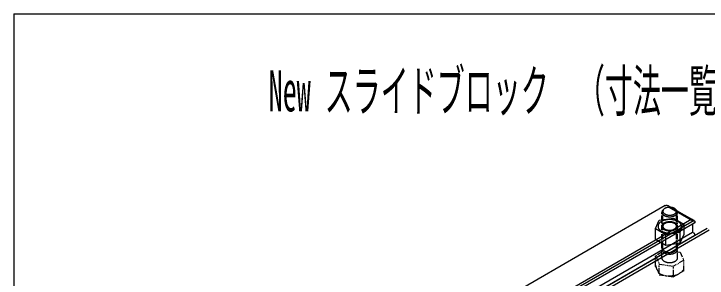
# Model space of a CAD drawing. Units: millimetres, scale not verified. Extents: x -501 to 501, y -715 to 715.
# Drawn here: x -501 to 153, y 466 to 715 of the extents above; entities that cross this region are included whole.
import ezdxf
from ezdxf.enums import TextEntityAlignment as Align

# ---------------------------------------------------------------- set-up
doc = ezdxf.new("R2010")
doc.units = ezdxf.units.MM
doc.linetypes.add('DOUBLE_CHAIN1', pattern=[8.8, 5, -1, 0.6, -0.6, 0.6, -1])
doc.layers.add('0-0', color=7, linetype='Continuous')
doc.styles.add('ＭＳ ゴシック', font='')
doc.styles.get('ＭＳ ゴシック').set_extended_font_data('MS Gothic')

msp = doc.modelspace()

# ---------------------------------------------------------------- linework, layer by layer
at = {"layer": '0-0'}
for p, q in [((-501.25, 714.915), (-501.25, -714.915)), ((113.775, 534.017), (-232.231, 334.25)), ((117.275, 532.563), (140.048, 519.414)), ((138.749, 521.164), (-207.048, 321.518)), ((140.914, 519.914), (-205.966, 319.643)), ((141.553, 517.799), (-205.327, 317.527)), ((137.017, 521.164), (136.593, 519.92)), ((140.914, 519.914), (138.749, 521.164)), ((141.7, 518.883), (141.28, 519.61)), ((153.274, 512.484), (-193.136, 312.484)), ((155.204, 510.664), (-191.423, 310.539)), ((139.615, 516.68), (139.615, 508.664)), ((139.615, 508.664), (-206.795, 308.664)), ((141.598, 505.907), (-204.985, 305.807)), ((138.316, 504.012), (138.316, 503.767)), ((140.914, 507.914), (139.615, 508.664))]:
    msp.add_line(p, q, dxfattribs=at)
at = {"layer": '0-0', "color": 3, "linetype": 'DOUBLE_CHAIN1'}
for p, q in [((110.592, 484.576), (110.592, 527.811)), ((111.458, 493.081), (111.458, 528.67)), ((124.417, 493.952), (124.417, 528.891)), ((125.283, 484.448), (125.283, 527.682)), ((110.614, 490.02), (104.547, 486.518)), ((104.547, 476.518), (104.547, 486.518)), ((114.347, 487.176), (114.374, 487.172)), ((125.182, 490.5), (127.734, 490.105)), ((127.734, 490.105), (131.321, 482.376)), ((108.134, 470.126), (108.134, 478.789)), ((131.321, 482.376), (121.521, 476.718)), ((131.321, 472.376), (131.321, 482.376)), ((121.521, 468.055), (121.521, 476.718)), ((131.321, 472.376), (121.521, 466.718))]:
    msp.add_line(p, q, dxfattribs=at)
at = {"layer": '0-0', "color": 3}
for p, q in [((104.547, 512.376), (108.134, 520.105)), ((108.134, 520.105), (121.521, 522.176)), ((121.521, 522.176), (131.321, 516.518)), ((104.547, 512.376), (114.347, 506.718)), ((104.547, 502.376), (104.547, 512.376)), ((131.321, 516.518), (131.321, 506.518)), ((114.347, 496.718), (114.347, 506.718)), ((127.734, 498.789), (127.734, 508.789))]:
    msp.add_line(p, q, dxfattribs=at)
at = {"layer": '0-0'}
for points in [[(-501.25, 714.915), (501.25, 714.915), (501.25, -714.915)], [(113.632, 533.943), (113.798, 534.029), (114.005, 534.113), (114.221, 534.18), (114.445, 534.229), (114.677, 534.259), (114.916, 534.271), (115.162, 534.264), (115.413, 534.239), (115.67, 534.196), (115.93, 534.135), (116.195, 534.055), (116.462, 533.958), (116.732, 533.843), (117.003, 533.711), (117.275, 533.563), (138.749, 521.164)], [(140.914, 519.914), (140.96, 519.887), (141.005, 519.857), (141.05, 519.824), (141.095, 519.789), (141.139, 519.751), (141.182, 519.711), (141.225, 519.669), (141.267, 519.625), (141.308, 519.578), (141.347, 519.53), (141.386, 519.481), (141.423, 519.43), (141.459, 519.377), (141.494, 519.323), (141.527, 519.268), (141.558, 519.212), (141.587, 519.155), (141.615, 519.098), (141.641, 519.04), (141.664, 518.981), (141.686, 518.923), (141.706, 518.864), (141.723, 518.806), (141.738, 518.748), (141.751, 518.69), (141.762, 518.633), (141.77, 518.577), (141.776, 518.522), (141.779, 518.467), (141.78, 518.414), (141.779, 518.363), (141.776, 518.313), (141.77, 518.264), (141.762, 518.217), (141.751, 518.173), (141.738, 518.13), (141.723, 518.089), (141.706, 518.051), (141.686, 518.015)], [(141.686, 518.015), (141.664, 517.981), (141.641, 517.95), (141.615, 517.922), (141.587, 517.897), (141.558, 517.874), (141.527, 517.854), (141.494, 517.837), (141.459, 517.823), (141.423, 517.812), (141.386, 517.803), (141.347, 517.798), (141.308, 517.796), (141.267, 517.798), (141.225, 517.802), (141.182, 517.809), (141.139, 517.819), (141.095, 517.832), (141.05, 517.849), (141.005, 517.868), (140.96, 517.89), (140.914, 517.914)], [(141.347, 507.53), (141.308, 507.578), (141.267, 507.625), (141.225, 507.669), (141.182, 507.711), (141.139, 507.751), (141.095, 507.789), (141.05, 507.824), (141.005, 507.857), (140.96, 507.887), (140.914, 507.914)], [(141.415, 505.81), (141.423, 505.812), (141.459, 505.823), (141.494, 505.837), (141.527, 505.854), (141.558, 505.874), (141.587, 505.897), (141.615, 505.922), (141.641, 505.95), (141.664, 505.981), (141.686, 506.015), (141.706, 506.051), (141.723, 506.089), (141.738, 506.13), (141.751, 506.173), (141.762, 506.217), (141.77, 506.264), (141.776, 506.313), (141.779, 506.363), (141.78, 506.414), (141.779, 506.467), (141.776, 506.522), (141.77, 506.577), (141.762, 506.633), (141.751, 506.69), (141.738, 506.748), (141.723, 506.806), (141.706, 506.864), (141.686, 506.923), (141.664, 506.981), (141.641, 507.04), (141.615, 507.098), (141.587, 507.155), (141.558, 507.212), (141.527, 507.268), (141.494, 507.323), (141.459, 507.377), (141.423, 507.43), (141.386, 507.481), (141.347, 507.53)]]:
    msp.add_lwpolyline(points, dxfattribs=at)
at = {"layer": '0-0', "color": 3, "linetype": 'DOUBLE_CHAIN1'}
for points in [[(112.233, 530.358), (112.224, 530.352), (111.989, 530.176), (111.771, 529.993), (111.57, 529.803), (111.387, 529.608), (111.221, 529.408), (111.074, 529.202), (110.946, 528.993), (110.836, 528.78), (110.747, 528.564), (110.676, 528.346), (110.626, 528.125), (110.596, 527.904), (110.586, 527.682), (110.596, 527.46), (110.626, 527.238), (110.676, 527.018), (110.747, 526.8), (110.836, 526.584), (110.946, 526.371), (111.074, 526.161), (111.221, 525.956), (111.387, 525.756), (111.57, 525.561), (111.771, 525.371), (111.989, 525.188), (112.224, 525.012), (112.473, 524.843), (112.738, 524.682), (113.017, 524.529), (113.31, 524.385), (113.615, 524.25), (113.932, 524.124), (114.26, 524.008), (114.598, 523.902), (114.946, 523.806), (115.301, 523.721), (115.664, 523.647), (116.033, 523.584)], [(115.015, 531.99), (114.719, 531.897), (114.432, 531.795), (114.155, 531.685), (113.888, 531.567), (113.632, 531.441), (113.388, 531.307), (113.156, 531.166), (112.937, 531.018), (112.733, 530.864), (112.542, 530.704), (112.366, 530.538), (112.205, 530.367), (112.06, 530.192), (111.932, 530.012), (111.819, 529.829), (111.724, 529.643), (111.645, 529.454), (111.584, 529.263), (111.54, 529.07), (111.513, 528.876), (111.505, 528.682), (111.513, 528.488), (111.54, 528.294), (111.584, 528.101), (111.645, 527.91), (111.724, 527.721), (111.819, 527.535), (111.932, 527.352), (112.06, 527.172), (112.205, 526.997), (112.366, 526.826), (112.542, 526.66), (112.733, 526.5), (112.937, 526.346), (113.156, 526.198), (113.388, 526.057), (113.632, 525.923), (113.888, 525.797), (114.155, 525.679)], [(124.364, 528.682), (124.356, 528.876), (124.329, 529.07), (124.285, 529.263), (124.224, 529.454), (124.145, 529.643), (124.05, 529.829), (123.937, 530.012), (123.808, 530.192), (123.664, 530.367), (123.503, 530.538), (123.327, 530.704), (123.136, 530.864), (122.931, 531.018), (122.713, 531.166), (122.481, 531.307), (122.237, 531.441), (121.981, 531.567), (121.714, 531.685), (121.436, 531.795), (121.149, 531.897), (120.854, 531.99), (120.55, 532.073), (120.239, 532.148), (119.921, 532.213), (119.599, 532.268), (119.271, 532.313), (118.94, 532.349), (118.607, 532.374), (118.271, 532.389), (117.934, 532.394), (117.598, 532.389), (117.262, 532.374), (116.929, 532.349), (116.598, 532.313), (116.27, 532.268), (115.947, 532.213), (115.63, 532.148), (115.319, 532.073), (115.015, 531.99)], [(125.122, 528.564), (125.033, 528.78), (124.923, 528.993), (124.795, 529.202), (124.648, 529.408), (124.482, 529.608), (124.298, 529.803), (124.097, 529.993), (123.879, 530.176), (123.645, 530.352), (123.507, 530.445)], [(114.155, 525.679), (114.432, 525.569), (114.719, 525.467), (115.015, 525.374), (115.319, 525.291), (115.63, 525.216), (115.947, 525.151), (116.27, 525.096), (116.598, 525.051), (116.929, 525.015), (117.262, 524.99), (117.598, 524.975), (117.934, 524.97), (118.271, 524.975), (118.607, 524.99), (118.94, 525.015), (119.271, 525.051), (119.599, 525.096), (119.921, 525.151), (120.239, 525.216), (120.55, 525.291), (120.854, 525.374), (121.149, 525.467), (121.436, 525.569), (121.714, 525.679), (121.981, 525.797), (122.237, 525.923), (122.481, 526.057), (122.713, 526.198), (122.931, 526.346), (123.136, 526.5), (123.327, 526.66), (123.503, 526.826), (123.664, 526.997), (123.808, 527.172), (123.937, 527.352), (124.05, 527.535), (124.145, 527.721), (124.224, 527.91), (124.285, 528.101)], [(116.033, 523.584), (116.407, 523.532), (116.785, 523.492), (117.166, 523.463), (117.55, 523.445), (117.934, 523.439), (118.319, 523.445), (118.703, 523.463), (119.084, 523.492), (119.462, 523.532), (119.836, 523.584), (120.205, 523.647), (120.568, 523.721), (120.923, 523.806), (121.271, 523.902), (121.609, 524.008), (121.937, 524.124), (122.254, 524.25), (122.559, 524.385), (122.852, 524.529), (123.131, 524.682), (123.395, 524.843), (123.645, 525.012), (123.879, 525.188), (124.097, 525.371), (124.298, 525.561), (124.482, 525.756), (124.648, 525.956), (124.795, 526.161), (124.923, 526.371), (125.033, 526.584), (125.122, 526.8), (125.192, 527.018), (125.243, 527.238), (125.273, 527.46), (125.283, 527.682), (125.273, 527.904), (125.243, 528.125), (125.192, 528.346), (125.122, 528.564)], [(124.285, 528.101), (124.329, 528.294), (124.356, 528.488), (124.364, 528.682)], [(110.586, 492.452), (110.596, 492.23), (110.626, 492.008), (110.676, 491.788), (110.747, 491.57), (110.836, 491.354), (110.946, 491.141), (111.074, 490.931), (111.221, 490.726), (111.387, 490.526), (111.57, 490.331), (111.771, 490.141), (111.989, 489.958), (112.224, 489.782), (112.473, 489.613), (112.738, 489.452), (113.017, 489.299), (113.31, 489.155), (113.615, 489.02), (113.932, 488.894), (114.26, 488.778), (114.598, 488.672), (114.946, 488.576), (115.301, 488.491), (115.664, 488.417), (116.033, 488.354), (116.407, 488.302), (116.785, 488.262), (117.166, 488.233), (117.55, 488.215), (117.934, 488.209), (118.319, 488.215), (118.703, 488.233), (119.084, 488.262), (119.462, 488.302), (119.836, 488.354), (120.205, 488.417), (120.568, 488.491), (120.923, 488.576), (121.271, 488.672)], [(111.536, 493.092), (111.54, 493.064), (111.584, 492.871), (111.645, 492.68), (111.724, 492.491), (111.819, 492.305), (111.932, 492.122), (112.06, 491.942), (112.205, 491.767), (112.366, 491.596), (112.542, 491.43), (112.733, 491.27), (112.937, 491.116), (113.156, 490.968), (113.388, 490.827), (113.632, 490.693), (113.888, 490.567), (114.155, 490.449), (114.432, 490.339), (114.719, 490.237), (115.015, 490.144), (115.319, 490.061), (115.63, 489.986), (115.947, 489.921), (116.27, 489.866), (116.598, 489.821), (116.929, 489.785), (117.262, 489.76), (117.598, 489.745), (117.934, 489.74), (118.271, 489.745), (118.607, 489.76), (118.94, 489.785), (119.271, 489.821), (119.599, 489.866), (119.921, 489.921), (120.239, 489.986), (120.55, 490.061), (120.854, 490.144), (121.149, 490.237)], [(121.149, 490.237), (121.436, 490.339), (121.714, 490.449), (121.981, 490.567), (122.237, 490.693), (122.481, 490.827), (122.713, 490.968), (122.931, 491.116), (123.136, 491.27), (123.327, 491.43), (123.503, 491.596), (123.664, 491.767), (123.808, 491.942), (123.937, 492.122), (124.05, 492.305), (124.145, 492.491), (124.224, 492.68), (124.285, 492.871), (124.329, 493.064), (124.356, 493.258), (124.364, 493.452), (124.356, 493.646), (124.329, 493.84), (124.309, 493.928)], [(121.271, 488.672), (121.609, 488.778), (121.937, 488.894), (122.254, 489.02), (122.559, 489.155), (122.852, 489.299), (123.131, 489.452), (123.395, 489.613), (123.645, 489.782), (123.879, 489.958), (124.097, 490.141), (124.298, 490.331), (124.482, 490.526), (124.648, 490.726), (124.795, 490.931), (124.923, 491.141), (125.033, 491.354), (125.122, 491.57), (125.192, 491.788), (125.243, 492.008), (125.273, 492.23), (125.283, 492.452)], [(104.547, 486.518), (108.134, 478.789), (121.521, 476.718)], [(110.636, 484.933), (110.626, 484.89), (110.596, 484.669), (110.586, 484.447), (110.596, 484.225), (110.626, 484.003), (110.676, 483.783), (110.747, 483.565), (110.836, 483.349), (110.946, 483.136), (111.074, 482.927), (111.221, 482.721), (111.387, 482.521), (111.57, 482.326), (111.771, 482.136), (111.989, 481.953), (112.224, 481.777), (112.473, 481.608), (112.738, 481.447), (113.017, 481.294), (113.31, 481.15), (113.615, 481.015), (113.932, 480.889), (114.26, 480.773), (114.598, 480.667), (114.946, 480.571), (115.301, 480.486), (115.664, 480.412), (116.033, 480.349), (116.407, 480.297), (116.785, 480.257), (117.166, 480.228), (117.55, 480.21), (117.934, 480.204), (118.319, 480.21), (118.703, 480.228), (119.084, 480.257), (119.462, 480.297), (119.836, 480.349), (120.205, 480.412)], [(120.205, 480.412), (120.568, 480.486), (120.923, 480.571), (121.271, 480.667), (121.609, 480.773), (121.937, 480.889), (122.254, 481.015), (122.559, 481.15), (122.852, 481.294), (123.131, 481.447), (123.395, 481.608), (123.645, 481.777), (123.879, 481.953), (124.097, 482.136), (124.298, 482.326), (124.482, 482.521), (124.648, 482.721), (124.795, 482.927), (124.923, 483.136), (125.033, 483.349), (125.122, 483.565), (125.192, 483.783), (125.243, 484.003), (125.273, 484.225), (125.283, 484.447), (125.273, 484.669), (125.243, 484.889)], [(104.547, 476.518), (108.134, 468.789), (121.521, 466.718)], [(121.522, 468.057), (121.969, 468.069), (122.499, 468.122), (123.039, 468.213), (123.589, 468.342), (124.146, 468.509), (124.709, 468.714), (125.277, 468.956), (125.849, 469.234), (126.421, 469.547), (126.994, 469.895), (127.566, 470.277), (128.134, 470.691), (128.697, 471.137), (129.254, 471.613), (129.804, 472.118), (130.344, 472.651), (130.874, 473.21), (131.321, 473.715)]]:
    msp.add_lwpolyline(points, dxfattribs=at)
at = {"layer": '0-0', "color": 3}
for points in [[(112.93, 520.117), (112.423, 519.958), (111.931, 519.784), (111.455, 519.596), (110.998, 519.393), (110.559, 519.176), (110.14, 518.947), (109.743, 518.705), (109.368, 518.452), (109.017, 518.188), (108.69, 517.913), (108.389, 517.629), (108.113, 517.336), (107.865, 517.035), (107.644, 516.728), (107.451, 516.414), (107.287, 516.094), (107.153, 515.77), (107.047, 515.442), (106.972, 515.112), (106.927, 514.78), (106.912, 514.447), (106.927, 514.114), (106.972, 513.782), (107.047, 513.451), (107.153, 513.124), (107.287, 512.8), (107.451, 512.48), (107.644, 512.166), (107.865, 511.858), (108.113, 511.558), (108.389, 511.265), (108.69, 510.981), (109.017, 510.706), (109.368, 510.442), (109.743, 510.189), (110.14, 509.947), (110.559, 509.718), (110.998, 509.501), (111.455, 509.298)], [(114.598, 518.227), (114.26, 518.121), (113.932, 518.005), (113.615, 517.879), (113.31, 517.744), (113.017, 517.6), (112.738, 517.447), (112.473, 517.286), (112.224, 517.117), (111.989, 516.941), (111.771, 516.758), (111.57, 516.568), (111.387, 516.373), (111.221, 516.173), (111.074, 515.967), (110.946, 515.758), (110.836, 515.545), (110.747, 515.329), (110.676, 515.111), (110.626, 514.89), (110.596, 514.669), (110.586, 514.447), (110.596, 514.225), (110.626, 514.003), (110.676, 513.783), (110.747, 513.565), (110.836, 513.349), (110.946, 513.136), (111.074, 512.927), (111.221, 512.721), (111.387, 512.521), (111.57, 512.326), (111.771, 512.136), (111.989, 511.953), (112.224, 511.777), (112.473, 511.608), (112.738, 511.447), (113.017, 511.294), (113.31, 511.15), (113.615, 511.015)], [(115.015, 517.755), (114.719, 517.662), (114.432, 517.56), (114.155, 517.45), (113.888, 517.332), (113.632, 517.206), (113.388, 517.072), (113.156, 516.931), (112.937, 516.783), (112.733, 516.629), (112.542, 516.469), (112.366, 516.303), (112.205, 516.132), (112.06, 515.957), (111.932, 515.777), (111.819, 515.594), (111.724, 515.408), (111.645, 515.219), (111.584, 515.028), (111.54, 514.835), (111.513, 514.641), (111.505, 514.447), (111.513, 514.253), (111.54, 514.059), (111.584, 513.866), (111.645, 513.675), (111.724, 513.486), (111.819, 513.3), (111.932, 513.117), (112.06, 512.937), (112.205, 512.762), (112.366, 512.591), (112.542, 512.425), (112.733, 512.265), (112.937, 512.111), (113.156, 511.963), (113.388, 511.822), (113.632, 511.688), (113.888, 511.562), (114.155, 511.444)], [(128.957, 514.447), (128.942, 514.78), (128.897, 515.112), (128.821, 515.442), (128.716, 515.77), (128.582, 516.094), (128.418, 516.414), (128.225, 516.728), (128.004, 517.035), (127.756, 517.336), (127.48, 517.629), (127.179, 517.913), (126.852, 518.188), (126.501, 518.452), (126.126, 518.705), (125.729, 518.947), (125.31, 519.176), (124.871, 519.393), (124.413, 519.596), (123.938, 519.784), (123.446, 519.958), (122.939, 520.117), (122.418, 520.261), (121.885, 520.388), (121.341, 520.499), (120.787, 520.594), (120.226, 520.672), (119.659, 520.733), (119.087, 520.776), (118.511, 520.802), (117.934, 520.811), (117.358, 520.802), (116.782, 520.776), (116.21, 520.733), (115.643, 520.672), (115.082, 520.594), (114.528, 520.499), (113.984, 520.388), (113.451, 520.261), (112.93, 520.117)], [(125.283, 514.447), (125.273, 514.669), (125.243, 514.89), (125.192, 515.111), (125.122, 515.329), (125.033, 515.545), (124.923, 515.758), (124.795, 515.967), (124.648, 516.173), (124.482, 516.373), (124.298, 516.568), (124.097, 516.758), (123.879, 516.941), (123.645, 517.117), (123.395, 517.286), (123.131, 517.447), (122.852, 517.6), (122.559, 517.744), (122.254, 517.879), (121.937, 518.005), (121.609, 518.121), (121.271, 518.227), (120.923, 518.323), (120.568, 518.408), (120.205, 518.482), (119.836, 518.545), (119.462, 518.597), (119.084, 518.637), (118.703, 518.666), (118.319, 518.684), (117.934, 518.69), (117.55, 518.684), (117.166, 518.666), (116.785, 518.637), (116.407, 518.597), (116.033, 518.545), (115.664, 518.482), (115.301, 518.408), (114.946, 518.323), (114.598, 518.227)], [(124.364, 514.447), (124.356, 514.641), (124.329, 514.835), (124.285, 515.028), (124.224, 515.219), (124.145, 515.408), (124.05, 515.594), (123.937, 515.777), (123.808, 515.957), (123.664, 516.132), (123.503, 516.303), (123.327, 516.469), (123.136, 516.629), (122.931, 516.783), (122.713, 516.931), (122.481, 517.072), (122.237, 517.206), (121.981, 517.332), (121.714, 517.45), (121.436, 517.56), (121.149, 517.662), (120.854, 517.755), (120.55, 517.838), (120.239, 517.913), (119.921, 517.978), (119.599, 518.033), (119.271, 518.078), (118.94, 518.114), (118.607, 518.139), (118.271, 518.154), (117.934, 518.159), (117.598, 518.154), (117.262, 518.139), (116.929, 518.114), (116.598, 518.078), (116.27, 518.033), (115.947, 517.978), (115.63, 517.913), (115.319, 517.838), (115.015, 517.755)], [(111.455, 509.298), (111.931, 509.11), (112.423, 508.936), (112.93, 508.777), (113.451, 508.633), (113.984, 508.506), (114.528, 508.394), (115.082, 508.3), (115.643, 508.222), (116.21, 508.161), (116.782, 508.118), (117.358, 508.092), (117.934, 508.083), (118.511, 508.092), (119.087, 508.118), (119.659, 508.161), (120.226, 508.222), (120.787, 508.3), (121.341, 508.394), (121.885, 508.506), (122.418, 508.633), (122.939, 508.777), (123.446, 508.936), (123.938, 509.11), (124.413, 509.298), (124.871, 509.501), (125.31, 509.718), (125.729, 509.947), (126.126, 510.189), (126.501, 510.442), (126.852, 510.706), (127.179, 510.981), (127.48, 511.265), (127.756, 511.558), (128.004, 511.858), (128.225, 512.166), (128.418, 512.48), (128.582, 512.8), (128.716, 513.124), (128.821, 513.451)], [(113.615, 511.015), (113.932, 510.889), (114.26, 510.773), (114.598, 510.667), (114.946, 510.571), (115.301, 510.486), (115.664, 510.412), (116.033, 510.349), (116.407, 510.297), (116.785, 510.257), (117.166, 510.228), (117.55, 510.21), (117.934, 510.204), (118.319, 510.21), (118.703, 510.228), (119.084, 510.257), (119.462, 510.297), (119.836, 510.349), (120.205, 510.412), (120.568, 510.486), (120.923, 510.571), (121.271, 510.667), (121.609, 510.773), (121.937, 510.889), (122.254, 511.015), (122.559, 511.15), (122.852, 511.294), (123.131, 511.447), (123.395, 511.608), (123.645, 511.777), (123.879, 511.953), (124.097, 512.136), (124.298, 512.326), (124.482, 512.521), (124.648, 512.721), (124.795, 512.927), (124.923, 513.136), (125.033, 513.349), (125.122, 513.565), (125.192, 513.783)], [(114.155, 511.444), (114.432, 511.334), (114.719, 511.232), (115.015, 511.139), (115.319, 511.056), (115.63, 510.981), (115.947, 510.916), (116.27, 510.861), (116.598, 510.816), (116.929, 510.78), (117.262, 510.755), (117.598, 510.74), (117.934, 510.735), (118.271, 510.74), (118.607, 510.755), (118.94, 510.78), (119.271, 510.816), (119.599, 510.861), (119.921, 510.916), (120.239, 510.981), (120.55, 511.056), (120.854, 511.139), (121.149, 511.232), (121.436, 511.334), (121.714, 511.444), (121.981, 511.562), (122.237, 511.688), (122.481, 511.822), (122.713, 511.963), (122.931, 512.111), (123.136, 512.265), (123.327, 512.425), (123.503, 512.591), (123.664, 512.762), (123.808, 512.937), (123.937, 513.117), (124.05, 513.3), (124.145, 513.486), (124.224, 513.675), (124.285, 513.866)], [(114.347, 506.718), (127.734, 508.789), (131.321, 516.518)], [(124.285, 513.866), (124.329, 514.059), (124.356, 514.253), (124.364, 514.447)], [(125.192, 513.783), (125.243, 514.003), (125.273, 514.225), (125.283, 514.447)], [(128.821, 513.451), (128.897, 513.782), (128.942, 514.114), (128.957, 514.447)], [(104.547, 502.376), (114.347, 496.718), (127.734, 498.789), (131.321, 506.518)]]:
    msp.add_lwpolyline(points, dxfattribs=at)
at = {"layer": '0-0', "color": 3, "linetype": 'DOUBLE_CHAIN1'}
for centre, radius, start, end in [((120.51, 480.566), 16.191, 189.63977, 220.15241), ((117.378, 485.576), 18.004, 239.10731, 283.30473)]:
    msp.add_arc(centre, radius, start, end, dxfattribs=at)

# ---------------------------------------------------------------- texts
at = {"layer": '0-0', "style": 'ＭＳ ゴシック', "width": 0.5}
msp.add_text('New スライドブロック\u3000（寸法一覧表）', height=38.79, dxfattribs=at).set_placement((-260.591, 611.282), align=Align.BOTTOM_LEFT)

doc.saveas('drawing.dxf')
